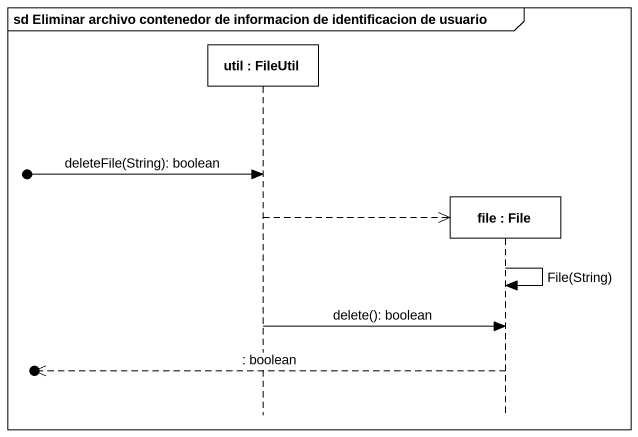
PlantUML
@startuml
mainframe sd Eliminar archivo contenedor de informacion de identificacion de usuario
hide footbox
participant "util : FileUtil" as util
participant "file : File" as file_

[o-> util : deleteFile(String): boolean
util -->> file_ **
file_ -> file_ : File(String)
util -> file_ : delete(): boolean
[o<<-- file_ : : boolean
@enduml
